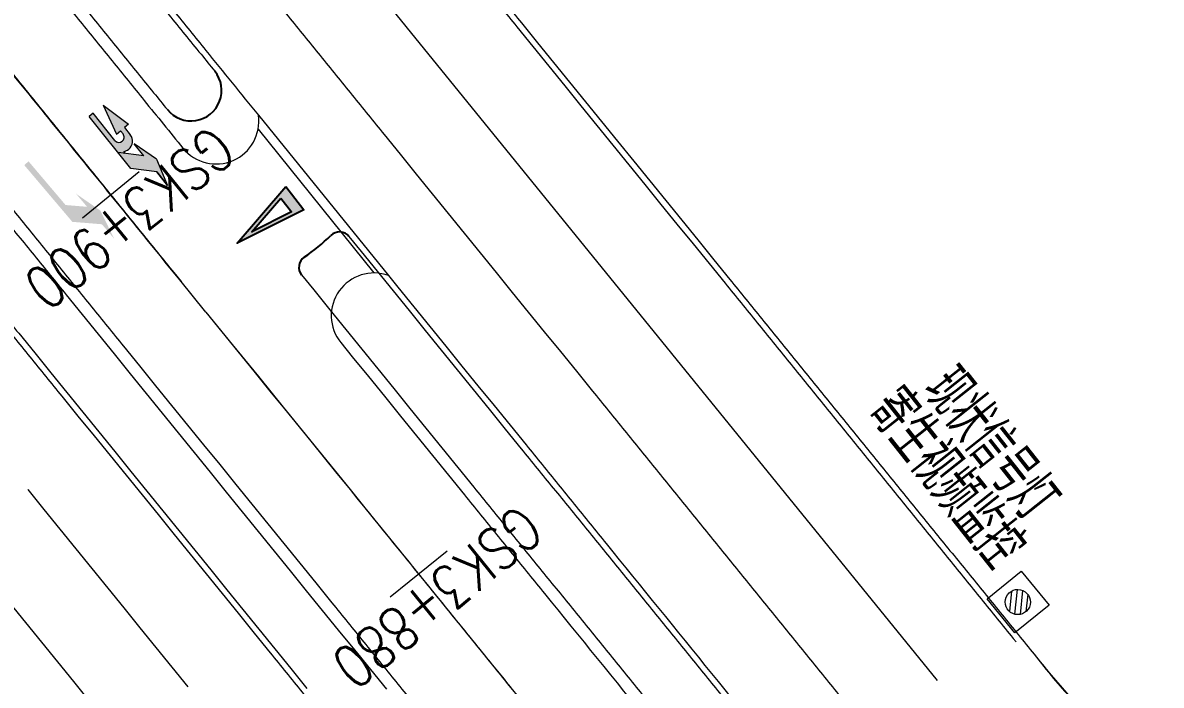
# Model space of a CAD drawing. Header units: millimetres. Extents: x 523446 to 528898, y 388189 to 392165.
# Drawn here: x 524186.87 to 524233.5, y 390755.4 to 390782.53 of the extents above; entities that cross this region are included whole.
import ezdxf
from ezdxf.enums import TextEntityAlignment as Align

# ---------------------------------------------------------------- set-up
doc = ezdxf.new("R2010")
doc.units = ezdxf.units.MM
doc.linetypes.add('ACAD_ISO04W100', pattern=[30, 24, -3, 0, -3])
doc.linetypes.add('白色虚线3米', pattern=[6, 3, -3])
for name, color, linetype, lineweight in [('0-现状交通设施2018', 7, 'Continuous', 0), ('0-现状信号灯', 7, 'Continuous', 40), ('000-scy-车道标线(实)', 7, 'Continuous', 40), ('人行横道', 7, 'Continuous', 30)]:
    doc.layers.add(name, color=color, linetype=linetype, lineweight=lineweight)
for name, color, linetype in [('000-scy-箭头', 7, 'Continuous'), ('000-scy-道路标线', 122, '白色虚线3米'), ('GSS-标注路线桩号', 7, 'Continuous'), ('MEDS道路平面中线-GSS', 7, 'Continuous'), ('侧分带与渠化岛', 3, 'Continuous'), ('车行道边线', 5, 'ACAD_ISO04W100')]:
    doc.layers.add(name, color=color, linetype=linetype)
doc.styles.add('HZTXT_S', font='TXT_S.shx', dxfattribs={"width": 0.75, "bigfont": 'HZTXT.shx'})
doc.styles.add('MEDS', font='TXT_S.SHX', dxfattribs={"width": 0.75, "bigfont": 'hztxt.shx'})

# ---------------------------------------------------------------- blocks, each defined once
blk = doc.blocks.new('减速让行线')
h = blk.add_hatch(color=4)
h.paths.add_polyline_path([(60, 0), (-60, 0), (0, -300)])
h.paths.add_polyline_path([(35.70294145922162, -45), (-35.70294145922162, -45), (0, -223.514707296109)], flags=16)
at = {"color": 4}
for points in [[(60, 0), (-60, 0), (0, -300)], [(35.70294145922162, -45), (-35.70294145922162, -45), (0, -223.514707296109)]]:
    blk.add_lwpolyline(points, close=True, dxfattribs=at)
blk = doc.blocks.new('7')
at = {"layer": '0-现状信号灯', "linetype": 'Continuous', "lineweight": 0, "ltscale": 0.005}
for p, q in [((525414.8998679431, 388753.3593147711), (525416.6155864513, 388753.903658412)), ((525416.6155864513, 388753.903658412), (525417.1599300923, 388752.187939904)), ((525415.444211584, 388751.643596263), (525414.8998679431, 388753.3593147711)), ((525415.9374142907, 388753.2836228181), (525415.5550406991, 388752.5458674628)), ((525416.1805043139, 388753.2636822056), (525415.7114769937, 388752.3587362973)), ((525416.3737923226, 388753.1476530984), (525415.9177153029, 388752.2676936266)), ((525416.511550422, 388752.9244840396), (525416.1794835215, 388752.2837909074)), ((525417.1599300923, 388752.187939904), (525415.444211584, 388751.643596263))]:
    blk.add_line(p, q, dxfattribs=at)
blk.add_ellipse((525416.0179651701, 388752.7739053484), major_axis=(0.3648974809175849, 0.3648974809175849), ratio=0.9999999999947542, start_param=3.156470216024712, end_param=9.439655523204298, dxfattribs=at)

msp = doc.modelspace()

# ---------------------------------------------------------------- hatches: boundary and pattern name
at = {"layer": '000-scy-箭头', "linetype": 'ByBlock', "lineweight": 0}
h = msp.add_hatch(color=4, dxfattribs=at)
edge = h.paths.add_edge_path()
edge.add_line((524190.7720734739, 390777.2145715604), (524191.0749960592, 390777.174752534))
edge.add_line((524191.0749960592, 390777.174752534), (524191.0067793893, 390777.2594647156))
edge.add_ellipse((524190.9419139578, 390777.6763687365), major_axis=(-0.325131431137653, 0.2688978236162992), ratio=0.9999999988306376, start_angle=138.4358791116283, end_angle=168.4358790946586)
edge.add_ellipse((524190.9419139578, 390777.6763687365), major_axis=(-0.3251314310739323, 0.2688978235635995), ratio=0.9999999984374175, start_angle=168.4358790902338, end_angle=258.4358791161836)
edge.add_line((524191.2705307149, 390777.9409958578), (524191.0323663052, 390778.2367509397))
edge.add_line((524191.0323663052, 390778.2367509397), (524191.1966746837, 390778.3690645003))
edge.add_line((524191.1966746837, 390778.3690645003), (524190.1563307504, 390779.156444432))
edge.add_line((524190.1563307504, 390779.156444432), (524190.7037495482, 390777.9721238183))
edge.add_line((524190.7037495482, 390777.9721238182), (524190.8680579268, 390778.1044373789))
edge.add_line((524190.8680579267, 390778.104437379), (524190.9739087755, 390777.9729906759))
edge.add_ellipse((524190.8096003969, 390777.8406771153), major_axis=(-0.1625657154981036, 0.1344489117496584), ratio=0.99999999853325, start_angle=168.4358790824751, end_angle=258.4358791194607, ccw=False)
edge.add_ellipse((524190.8096003969, 390777.8406771153), major_axis=(-0.1625657154924782, 0.1344489117450062), ratio=0.9999999987544868, start_angle=78.43587913016398, end_angle=168.4358790849645, ccw=False)
edge.add_line((524190.6452920185, 390777.7083635546), (524189.7455598042, 390778.8256605302))
edge.add_line((524189.7455598041, 390778.8256605302), (524189.5812514256, 390778.6933469696))
edge.add_line((524189.5812514257, 390778.6933469696), (524190.7720734739, 390777.2145715604))
h.paths.add_polyline_path([(524191.3013277176, 390776.5573380453), (524192.3615567658, 390776.4179714524), (524192.671894104, 390776.0325912649), (524192.8026019689, 390775.8702768564), (524192.3433922117, 390776.945058551), (524191.4353618393, 390777.5681301038), (524191.832302522, 390777.0752049675), (524190.7720734739, 390777.2145715604)])
msp.add_hatch(color=4, dxfattribs=at).paths.add_polyline_path([(524190.0447335349, 390774.836432685), (524190.6150369316, 390773.68104951), (524190.1096550533, 390774.2768185256), (524188.8983890719, 390774.3762443788), (524186.9273997521, 390776.699743544), (524187.1061304566, 390776.8513581063), (524188.6222760872, 390775.0640510572), (524189.5031968013, 390774.9917413446), (524189.0483531118, 390775.5279334603)])

# ---------------------------------------------------------------- linework, layer by layer
at = {"layer": '000-scy-车道标线(实)', "color": 4, "linetype": 'ByBlock', "lineweight": 0, "flags": 128}
for points in [[(524194.2854660223, 390754.5249413839, 1.0037136367e-06), (524194.9414588738, 390753.7171200326, 1.0840300313e-06), (524195.5974343439, 390752.9093131927, 1.1643627448e-06), (524196.2534041068, 390752.1015059582, 1.2445217754e-06), (524196.9093678999, 390751.2936981223, 1.3249250102e-06), (524197.56532547, 390750.4858894667, 1.4051708834e-06), (524198.2212765515, 390749.6780797881, 1.4854167573e-06), (524198.8772208878, 390748.8702688726, 1.5656626311e-06), (524199.5331582187, 390748.0624565103, 1.6462232273e-06), (524200.18908829, 390747.2546424846, 1.7263117414e-06), (524200.845010831, 390746.446826598, 1.8066444643e-06), (524201.5009255913, 390745.6390086289, 1.8869608512e-06), (524202.1568323094, 390744.8311883699, 1.9671362162e-06), (524202.8127307225, 390744.0233656135, 2.0475231142e-06), (524203.4686205771, 390743.2155401426, 2.127768989e-06), (524204.1245016093, 390742.4077117521, 2.2081017127e-06), (524204.780373561, 390741.599880229, 2.2885049477e-06), (524205.4362361732, 390740.7920453624, 2.3688213344e-06), (524206.092089186, 390739.9842069429)], [(524191.5684797536, 390752.3185901844, 1.0037136369e-06), (524192.2244685304, 390751.5107738505, 1.0840300315e-06), (524192.8804351424, 390750.7029779193, 1.1643627448e-06), (524193.5363953386, 390749.8951824657, 1.2445217755e-06), (524194.1923488558, 390749.0873872842, 1.3249250102e-06), (524194.8482954423, 390748.2795921545, 1.4051708835e-06), (524195.5042348312, 390747.4717968755, 1.4854167573e-06), (524196.1601667661, 390746.6640012322, 1.565662631e-06), (524196.8160909872, 390745.8562050151, 1.6462232273e-06), (524197.472007242, 390745.0484080051, 1.7263117414e-06), (524198.1279152553, 390744.2406100102, 1.8066444643e-06), (524198.7838147804, 390743.4328108043, 1.8869608513e-06), (524199.4397055554, 390742.6250101806, 1.9671362162e-06), (524200.0955873157, 390741.817207934, 2.0475231144e-06), (524200.7514598104, 390741.0094038441, 2.1277689889e-06), (524201.4073227737, 390740.201597708, 2.2081017127e-06), (524202.0631759478, 390739.3937893126, 2.2885049478e-06), (524202.719019075, 390738.5859784457, 2.3688213344e-06), (524203.374851894, 390737.7781648989)], [(524181.8135508613, 390780.5942474661, -1.55240293829e-05), (524182.4693584042, 390779.7859520928, -1.4453374654e-05), (524183.1252049647, 390778.9777076794, -1.33828068468e-05), (524183.7810870769, 390778.16951142, -1.2312184963e-05), (524184.4370012773, 390777.3613605058, -1.12416663341e-05), (524185.0929441012, 390776.5532521302, -1.01710067208e-05), (524185.7489120869, 390775.7451834828, -9.1003471253e-06), (524186.4049017707, 390774.9371517564, -8.0297202248e-06), (524187.0609096906, 390774.1291541416, -6.9590064825e-06), (524187.7169323849, 390773.3211878291, -5.8883795942e-06), (524188.3729663922, 390772.5132500099, -4.8178558832e-06), (524189.0290082507, 390771.7053378751, -3.7471748097e-06), (524189.685054501, 390770.8974486136, -2.6766510986e-06), (524190.3411016819, 390770.0895794168, -1.6058995072e-06), (524190.9971463342, 390769.2817274739), (524191.6531873592, 390768.4738870674)], [(524180.6014737857, 390776.9299574661, -1.33828068458e-05), (524181.2574742897, 390776.1216153044, -1.23121849632e-05), (524181.9134981199, 390775.3133293013, -1.12416663344e-05), (524182.569541809, 390774.5050966498, -1.01710067211e-05), (524183.2256018951, 390773.6969145366, -9.1003471252e-06), (524183.8816749121, 390772.8887801543, -8.0297202247e-06), (524184.5377573969, 390772.0806906922, -6.9590064823e-06), (524185.1938458866, 390771.2726433405, -5.8883795941e-06), (524185.8499369186, 390770.4646352888, -4.8178558831e-06), (524186.50602703, 390769.6566637283, -3.7471748097e-06), (524187.1621127613, 390768.8487258461, -2.6766510986e-06), (524187.8181906498, 390768.0408188344, -1.6058995071e-06), (524188.474257237, 390767.2329398803), (524189.1303136164, 390766.4250805665)], [(524183.3181666295, 390789.8524329925, -2.1947805987e-05), (524183.9732614591, 390789.044273656, -2.08770897881e-05), (524184.6284349419, 390788.236158787, -1.98065475344e-05), (524185.2836836152, 390787.4280855864, -1.8735794039e-05), (524185.9390040158, 390786.6200512553, -1.766530132e-05), (524186.5943926825, 390785.8120529922, -1.65946136851e-05), (524187.2498461522, 390785.0040879973, -1.55240293832e-05), (524187.9053609646, 390784.1961534673, -1.44533746531e-05), (524188.5609336579, 390783.3882466004, -1.33828068467e-05), (524189.2165607724, 390782.580364592, -1.23121849635e-05), (524189.8722388471, 390781.7725046385, -1.12416663343e-05), (524190.5279644228, 390780.964663934, -1.01710067209e-05), (524191.1837340385, 390780.1568396745, -9.1003471255e-06), (524191.8395442354, 390779.3490290529, 7.342686671665955e-06), (524193.428754544, 390777.3917014673, -6.905095984727195e-06)], [(524194.370128293, 390770.6802940511), (524195.0261533156, 390769.8724744394), (524195.6821780786, 390769.064654617), (524196.3382023228, 390768.2568343732), (524196.9942257886, 390767.4490134972), (524197.6502482165, 390766.6411917785), (524198.3062693471, 390765.8333690061), (524198.9622889211, 390765.0255449697), (524199.6183066787, 390764.2177194582), (524200.2743223606, 390763.409892261), (524200.9303357073, 390762.6020631676), (524201.5863464595, 390761.7942319672), (524202.2423543574, 390760.986398449, 1.003697328011406e-06), (524202.8983591418, 390760.1785624024, 1.084030031531466e-06), (524203.5543605532, 390759.3707236168, 1.164292230500646e-06), (524204.210358332, 390758.5628818814, 1.244521775563681e-06), (524204.8663522187, 390757.7550369855, 1.32483817040887e-06), (524205.5223419539, 390756.9471887185, 1.405170883467964e-06), (524206.1783272782, 390756.1393368696, 1.485416757288269e-06), (524206.8343079319, 390755.3314812283, 1.56566263135522e-06), (524207.4902836558, 390754.5236215839, 1.646065866488603e-06), (524208.14625419, 390753.7157577256, 1.72631174115642e-06), (524208.8022192753, 390752.907889443, 1.806628130814202e-06), (524209.4581786521, 390752.1000165252, 1.886944522983363e-06), (524210.1141320608, 390751.2921387617, 1.967206726263274e-06), (524210.7700792421, 390750.4842559418, 2.04736575379856e-06), (524211.4260199363, 390749.6763678549, 2.127768988936408e-06), (524212.0819538839, 390748.8684742903, 2.208101712518612e-06), (524212.7378808255, 390748.0605750376, 2.288418099314523e-06), (524213.3938005013, 390747.2526698859, 2.368750823465714e-06), (524214.049712652, 390746.4447586248, 5.312209117288269e-07), (524214.1919866164, 390746.269509695, 5.312209117288269e-07)], [(524199.8948679832, 390769.4292120379), (524200.3671948211, 390768.8475918654), (524201.0232194954, 390768.0397647297), (524201.6792433214, 390767.2319354578), (524202.3352660399, 390766.424103838), (524202.9912873912, 390765.61626966), (524203.6473071163, 390764.8084327126), (524204.303324955, 390764.0005927859), (524204.9593406485, 390763.1927496688, 1.0037136364e-06), (524205.6153495077, 390762.3849086048, 1.0840300315e-06), (524206.2713597776, 390761.5770589109, 1.1643627448e-06), (524206.9273671231, 390760.769205395, 1.2445217757e-06), (524207.5833712861, 390759.9613478449, 1.3249250101e-06), (524208.2393720048, 390759.1534860524, -5.710427783447804e-05), (524216.8761285705, 390748.5148233999)], [(524191.6531888156, 390768.4738852739), (524192.3092138383, 390767.6660656623), (524192.9652378932, 390766.8582467126), (524193.6212607201, 390766.0504282144), (524194.2772820605, 390765.2426099563), (524194.9333016538, 390764.4347917286), (524195.5893192411, 390763.6269733199), (524196.2453345634, 390762.8191545192), (524196.9013473607, 390762.0113351164), (524197.5573573736, 390761.2035149007), (524198.2133643426, 390760.3956936617), (524198.8693680085, 390759.5878711879), (524199.5253681116, 390758.7800472692, 1.0037136364e-06), (524200.1813688214, 390757.9722162407, 1.0840300315e-06), (524200.8373613749, 390757.1643883635, 1.1643627448e-06), (524201.4933495877, 390756.3565584086, 1.2445217756e-06), (524202.1493331988, 390755.5487261678, 1.3249250102e-06), (524202.8053119509, 390754.7408914267, 1.4051708835e-06), (524203.4612855828, 390753.9330539775, 1.4854167573e-06), (524204.1172538356, 390753.1252136085, 1.5656626313e-06), (524204.7732164498, 390752.3173701094, 1.6462232273e-06), (524205.4291731675, 390751.5095232673, 1.7263117413e-06), (524206.0851237258, 390750.701672876, 1.8066444645e-06), (524206.7410678679, 390749.8938187213, 1.8869608512e-06), (524207.3970053336, 390749.0859605936, 1.9671362163e-06), (524208.0529358626, 390748.2780982832, 2.0475231143e-06), (524208.7088591971, 390747.4702315776, 2.127768989e-06), (524209.3647750762, 390746.6623602677, 2.2081017127e-06), (524210.020683241, 390745.854484142, 2.288504948e-06), (524210.6765834318, 390745.0466029903, 2.3688213345e-06), (524211.3324753892, 390744.2387166021, 4.098232939e-07), (524211.442232569, 390744.1035208344, 4.098232939e-07)], [(524189.1303164255, 390766.4250771072), (524189.7863414483, 390765.6172574956), (524190.442364845, 390764.8094393563), (524191.0983863559, 390764.0016224787), (524191.7544057223, 390763.1938066514), (524192.4104226832, 390762.3859916652), (524193.0664369802, 390761.5781773082), (524193.7224483544, 390760.7703633692), (524194.3784565454, 390759.9625496386), (524195.0344612941, 390759.1547359054), (524195.6904623405, 390758.3469219595), (524196.3464594261, 390757.5391075888), (524197.0024522908, 390756.7312925836, 1.0037136365e-06), (524197.658449217, 390755.9234662146, 1.0840300315e-06), (524198.3144335453, 390755.1156484665, 1.1643627448e-06), (524198.9704128749, 390754.3078294509, 1.2445217756e-06), (524199.626386944, 390753.5000089603, 1.3249250102e-06), (524200.2823554972, 390752.6921867791, 1.4051708834e-06), (524200.9383182715, 390751.8843627009, 1.4854167573e-06), (524201.5942750091, 390751.0765365131, 1.5656626313e-06), (524202.2502254499, 390750.2687080058, 1.6462232273e-06), (524202.9061693378, 390749.4608769642, 1.7263117414e-06), (524203.5621064065, 390748.653043186, 1.8066444645e-06), (524204.2180364018, 390747.845206454, 1.8869608512e-06), (524204.873959063, 390747.0373665596, 1.9671362162e-06), (524205.529874129, 390746.2295232937, 2.0475231144e-06), (524206.1857813435, 390745.4216764416, 2.127768989e-06), (524206.8416804443, 390744.6138257968, 2.2081017127e-06), (524207.4975711734, 390743.8059711462, 2.2885049478e-06), (524208.1534532708, 390742.9981122799, 2.3688213344e-06), (524208.8093264771, 390742.1902489878, 4.095708845e-07), (524208.9190128115, 390742.0551404851, 4.095708845e-07)]]:
    msp.add_lwpolyline(points, format="xyb", dxfattribs=at)
at = {"layer": '000-scy-车道标线(实)', "color": 4, "linetype": 'ByBlock', "lineweight": 0, "ltscale": 0.5}
for points in [[(524183.8789998704, 390794.3226368374, -2.5159594355e-05), (524184.5336233302, 390793.5145922986, -2.40890065093e-05), (524185.1883445718, 390792.7065897784, -2.30183110095e-05), (524185.8431601315, 390791.8986264864, -2.19478059876e-05), (524186.4980665507, 390791.0906996258, -2.08770897877e-05), (524187.1530603657, 390790.2828064042, -1.98065475354e-05), (524187.808138118, 390789.4749440241, -1.87357940397e-05), (524188.4632963458, 390788.6671096896, -1.76653013203e-05), (524189.1185315918, 390787.8593005997, -1.65946136844e-05), (524189.7738403944, 390787.0515139583, -1.55240293831e-05), (524190.4292192963, 390786.2437469626, -1.44533746534e-05), (524191.0846648369, 390785.4359968137, -1.33828068467e-05), (524191.7401735596, 390784.6282607075, -1.23121849634e-05), (524192.3957420046, 390783.820535843, -1.1241666334e-05), (524193.0513667151, 390783.0128194144, -1.0171006721e-05), (524193.7070442303, 390782.2051086208, -9.1003471255e-06), (524194.3627710941, 390781.397400655, -2.641595852755066e-05), (524196.5200170213, 390778.7401453707, -6.903607789945457e-06)], [(524198.9343434163, 390792.4263515013, -6.7060102819e-06), (524199.2382576343, 390792.0518054939, -1.33828068469e-05), (524199.8933838928, 390791.2445407246, -1.23121849633e-05), (524200.5485981797, 390790.4372522633, -1.12416663344e-05), (524201.2038970464, 390789.6299373062, -1.01710067212e-05), (524201.8592770321, 390788.8225930629, -9.1003471256e-06), (524202.5147346889, 390788.015216726, -8.0297202248e-06), (524203.1702665618, 390787.2078054939, -6.9590064828e-06), (524203.8258691954, 390786.4003565656, -5.8883795943e-06), (524204.4815391376, 390785.5928671339, -4.8178558832e-06), (524205.1372729354, 390784.7853343908, -3.7471748096e-06), (524205.793067126, 390783.9777555397, -2.6766510988e-06), (524206.4489182586, 390783.1701277667, -1.6058995069e-06), (524207.1048228709, 390782.3624482718), (524207.7607658679, 390781.5547285765)], [(524207.7607586907, 390781.5547374143), (524208.4167837133, 390780.7469178028), (524209.0728119691, 390779.93909368), (524209.7288431994, 390779.1312648342), (524210.3848771424, 390778.3234310573), (524211.0409135424, 390777.515592134), (524211.6969521378, 390776.707747856), (524212.3529926671, 390775.8998980156), (524213.0090348737, 390775.0920423978), (524213.6650784966, 390774.2841807947), (524214.3211232788, 390773.4763129916), (524214.9771689572, 390772.6684387824), (524215.6332152744, 390771.8605579542, 1.0037136366e-06), (524216.2892401417, 390771.0526971772, 1.0840300312e-06), (524216.9452852096, 390770.2448046313, 1.1643627447e-06), (524217.6013301378, 390769.4369048339, 1.2445217758e-06), (524218.2573746705, 390768.6289975692, 1.3249250099e-06), (524218.9134185371, 390767.8210826412, 1.4051708832e-06), (524219.5694614903, 390767.0131598232, 1.4854167572e-06), (524220.2255032641, 390766.2052289126, 1.5656626313e-06), (524220.8815436003, 390765.3972896968, 1.6462232272e-06), (524221.5375822317, 390764.5893419745, 1.7263117414e-06), (524222.1936189154, 390763.7813855153, 1.8066444644e-06), (524222.8496533789, 390762.9734201233, 1.8869608509e-06), (524223.5056853654, 390762.1654455847, 1.9671362159e-06), (524224.1617146201, 390761.3574616828, 2.0475231145e-06), (524224.8177408733, 390760.5494682197, 2.1277689887e-06), (524225.4737638747, 390759.7414649728, 2.2081017125e-06), (524226.12978336, 390758.9334517371, 2.2885049478e-06), (524226.7857990703, 390758.1254283011, 2.3688213345e-06), (524227.4418107456, 390757.3173944547, 4.114345004e-07), (524227.5520202515, 390757.1816415261, 4.114345004e-07)], [(524201.8497066438, 390772.1774919734), (524202.2340458962, 390771.7042203797), (524202.8900737916, 390770.8963919288), (524203.5461017564, 390770.0885607414), (524204.2021295303, 390769.2807266077), (524204.8581568551, 390768.4728893157), (524205.5141834708, 390767.6650486553), (524206.1702091185, 390766.8572044148), (524206.8262335376, 390766.049356385), (524207.4822564692, 390765.2415043543, 1.0037136364e-06), (524208.1382691122, 390764.4336586309, 1.0840300315e-06), (524208.7942876072, 390763.6257988079, 1.1643627448e-06), (524209.4503038359, 390762.8179343529, 1.2445217756e-06), (524210.1063175407, 390762.0100650522, 1.3249250101e-06), (524210.7623284584, 390761.2021907, -2.138475937604795e-05), (524219.4000794965, 390750.5637973206)]]:
    msp.add_lwpolyline(points, format="xyb", dxfattribs=at)
at = {"layer": '000-scy-车道标线(实)', "color": 4, "linetype": 'ByBlock', "lineweight": 0, "flags": 128}
for points in [[(524187.0693775411, 390763.4108787595), (524187.0694019514, 390763.410848701), (524187.7254246394, 390762.6030314342), (524188.3814447329, 390761.7952163017), (524189.0374619735, 390760.9874030922), (524189.6934760996, 390760.1795915968), (524190.349486853, 390759.3717816033), (524191.0054939754, 390758.5639729001), (524191.6614972058, 390757.756165278), (524192.3174962853, 390756.9483585259), (524192.9734909536, 390756.140552434), (524193.6294809526, 390755.3327467899)], [(524186.3205182247, 390758.7809995331), (524186.976529516, 390757.9731915285), (524187.632536726, 390757.1653858984), (524188.2885395965, 390756.3575824308), (524188.9445378663, 390755.5497809174), (524189.6005312765, 390754.7419811463)]]:
    msp.add_lwpolyline(points, dxfattribs=at)
at = {"layer": '000-scy-车道标线(实)', "color": 4, "linetype": 'ByBlock', "lineweight": 0, "ltscale": 0.5}
for centre, radius, start, end in [((524194.7872987516, 390778.4948141703), 1.749999999952506, 219.0759581892509, 8.058792961361252), ((524201.253537243, 390770.5321707145), 1.749999999916526, 70.08240858421009, 219.079641394399)]:
    msp.add_arc(centre, radius, start, end, dxfattribs=at)
at = {"layer": '000-scy-道路标线', "linetype": 'ByBlock', "lineweight": 0, "flags": 128}
for points in [[(524193.1472205155, 390788.4488477248, -1.44533746535e-05), (524193.8025291303, 390787.6412663397, -1.33828068475e-05), (524194.4579103614, 390786.8336873503, -1.23121849634e-05), (524195.11336075, 390786.026107958, -1.12416663341e-05), (524195.7688768427, 390785.2185253571, -1.0171006721e-05), (524196.4244551787, 390784.4109367505, -9.1003471254e-06), (524197.0800923039, 390783.603339331, -8.0297202248e-06), (524197.7357847615, 390782.7957302946, -6.9590064825e-06), (524198.3915290945, 390781.9881068369, -5.8883795939e-06), (524199.0473218468, 390781.1804661508, -4.8178558832e-06), (524199.7031595621, 390780.3728054281, -3.7471748097e-06), (524200.3590387799, 390779.5651218662, -2.6766510988e-06), (524201.0149560456, 390778.7574126536, -1.6058995071e-06), (524201.6709078972, 390777.9496749872), (524202.3268796966, 390777.1419198247), (524202.9829047194, 390776.3341002132), (524203.6389315579, 390775.5262778356), (524204.2949599532, 390774.7184524806), (524204.9509896449, 390773.910623939), (524205.6070203753, 390773.1027919971), (524206.2630518834, 390772.2949564463), (524206.9190839092, 390771.487117077), (524207.5751161947, 390770.6792736764), (524208.2311484795, 390769.871426035), (524208.8871805053, 390769.0635739404), (524209.5432120108, 390768.255717184), (524210.1992427376, 390767.4478555543, 1.0037136366e-06), (524210.8552594554, 390766.640004813, 1.0840300314e-06), (524211.5112868083, 390765.8321340822, 1.1643627448e-06), (524212.1673126034, 390765.0242578465, 1.2445217756e-06), (524212.8233365839, 390764.2163758914, 1.3249250098e-06), (524213.479358485, 390763.4084880134, 1.4051708832e-06), (524214.1353780522, 390762.6005939949, 1.4854167572e-06), (524214.791395024, 390761.7926936279, 1.5656626313e-06), (524215.4474091407, 390760.9847867023, 1.6462232273e-06), (524216.1034201387, 390760.1768730117, 1.7263117414e-06), (524216.7594277688, 390759.3689523337, 1.8066444646e-06), (524217.4154317621, 390758.561024468, 1.8869608511e-06), (524218.0714318622, 390757.7530892004, 1.967136216e-06), (524218.7274278119, 390756.9451463171, 2.0475231142e-06), (524219.3834193457, 390756.1371956153, 2.1277689889e-06), (524220.0394062098, 390755.329236877, 2.2081017124e-06), (524220.6953881413, 390754.5212698953, 2.2885049478e-06), (524221.3513648811, 390753.7132944587, 2.3688213345e-06), (524222.00733617, 390752.9053103568)], [(524182.565040355, 390785.2237764376, -1.87357940397e-05), (524183.2205353981, 390784.4155267317, -1.76653013203e-05), (524183.876089282, 390783.6073247498, -1.6594613685e-05), (524184.5316985426, 390782.7991676875, -1.5524029383e-05), (524185.1873597161, 390781.991052741, -1.44533746541e-05), (524185.8430693389, 390781.1829771058, -1.33828068465e-05), (524186.4988239484, 390780.3749379765, -1.2312184963e-05), (524187.1546200826, 390779.566932547, -1.12416663342e-05), (524187.8104542792, 390778.7589580109, -1.01710067209e-05), (524188.466323077, 390777.951011561, -9.1003471252e-06), (524189.1222230147, 390777.1430903905, -8.0297202249e-06), (524189.7781506317, 390776.3351916908, -6.9590064825e-06), (524190.4341024671, 390775.5273126544, -5.8883795943e-06), (524191.0900750613, 390774.7194504724, -4.8178558833e-06), (524191.7460649539, 390773.9116023361, -3.7471748099e-06), (524192.4020686847, 390773.1037654372, -2.6766510986e-06), (524193.0580827948, 390772.2959369653, -7.328396099768883e-07), (524193.3574534756, 390771.9272938826, -7.328396099768883e-07)], [(524179.8520316152, 390772.2993907886, -1.0171006721e-05), (524180.5081908917, 390771.4910864748, -9.1003471253e-06), (524181.1643536573, 390770.6828415335, -8.0297202249e-06), (524181.8205164472, 390769.8746531536, -6.959006482000001e-06), (524182.4766757979, 390769.0665185234, -5.8883795942e-06), (524183.1328282447, 390768.2584348324, -4.817855883e-06), (524183.7889703235, 390767.4503992715, -3.7471748097e-06), (524184.4450985754, 390766.6424090256, -2.6766510986e-06), (524185.1012095355, 390765.8344612876, -7.303788429102507e-07), (524185.3996064404, 390765.467017309, -7.303788429102507e-07)]]:
    msp.add_lwpolyline(points, format="xyb", dxfattribs=at)
msp.add_lwpolyline([(524224.3341599709, 390755.5922085877), (524191.6902224334, 390795.7808224689)], dxfattribs=at)
at = {"layer": '000-scy-道路标线', "color": 4, "linetype": 'ByBlock', "lineweight": 0, "ltscale": 0.05, "flags": 128}
for points in [[(524196.5199213953, 390778.7408198097), (524201.8495623172, 390772.1775442619)], [(524196.5062851379, 390778.166811421), (524201.2456248606, 390772.2821528269)]]:
    msp.add_lwpolyline(points, dxfattribs=at)
at = {"layer": '000-scy-道路标线', "linetype": 'ByBlock', "lineweight": 0, "ltscale": 0.4, "flags": 128}
msp.add_lwpolyline([(524180.9794979346, 390759.8058507228), (524181.6355229573, 390758.9980311113), (524182.2915442282, 390758.1902155899), (524182.9475614872, 390757.3824039479), (524183.6035744759, 390756.574595974), (524184.2595829321, 390755.7667914602), (524184.9155865988, 390754.9589901935), (524185.5715852176, 390754.1511919615), (524186.2275785265, 390753.3433965568), (524186.8835662677, 390752.5356037669), (524187.5395481797, 390751.7278133833), (524188.1955240057, 390750.9200251922), (524188.8514934849, 390750.1122389849, 1.0037136369e-06), (524189.507478187, 390749.3044276689, 1.0840300314e-06), (524190.1634359408, 390748.4966426459, 3.796487733e-07), (524190.3773129061, 390748.2332586854, 3.796487733e-07)], format="xyb", dxfattribs=at)
at = {"layer": 'GSS-标注路线桩号', "color": 7, "linetype": 'ByBlock', "lineweight": 0}
for p, q in [((524191.6390367299, 390776.4230001494), (524189.3100894333, 390774.5319674978)), ((524204.2468195254, 390760.8975069867), (524201.9179628413, 390759.0063627444))]:
    msp.add_line(p, q, dxfattribs=at)
at = {"layer": 'MEDS道路平面中线-GSS', "color": 6, "linetype": 'ByBlock', "lineweight": 0}
for points in [[(524194.370116506, 390770.680308205), (524195.443611637, 390769.358421776), (524196.51710563, 390768.036534424), (524197.590597349, 390766.714645225), (524198.664085658, 390765.392753257), (524199.737569419, 390764.070857595, -1.075e-06), (524200.811047496, 390762.748957318, -1.29e-06), (524201.884518752, 390761.427051501, -1.505e-06), (524202.957982049, 390760.105139221, -1.72e-06), (524204.031436251, 390758.783219556, -1.935e-06), (524205.104880221, 390757.461291582, -2.15e-06), (524206.178312822, 390756.139354376, -2.365e-06), (524207.251732917, 390754.817407015, -2.58e-06), (524208.325139369, 390753.495448576, -2.795e-06), (524209.39853104, 390752.173478136, -3.01e-06), (524210.471906795, 390750.851494772, -3.225e-06), (524211.545265494, 390749.52949756, -3.44e-06), (524212.618606003, 390748.207485579, -3.655e-06), (524213.691927182, 390746.885457905, -3.87e-06), (524214.765227896, 390745.563413616, -4.085e-06), (524215.838507006, 390744.241351788, -4.3e-06), (524216.911763376, 390742.919271499, -4.515e-06), (524217.984995867, 390741.597171826, -4.73e-06), (524219.058203344, 390740.275051848, -4.945e-06), (524220.131384667, 390738.95291064, -5.16e-06), (524221.2045387, 390737.630747282, -5.375e-06), (524222.277664305, 390736.30856085, -5.59e-06), (524223.350760345, 390734.986350422, -5.805e-06), (524224.423825681, 390733.664115076, -6.02e-06)], [(524194.370116506, 390770.680308205), (524193.296623713, 390772.002196532, -2.867e-06), (524192.223146079, 390773.324097168, -5.734e-06), (524191.149698761, 390774.646022424, -8.6e-06), (524190.07629692, 390775.967984607, -1.1467e-05), (524189.002955717, 390777.289996024, -1.4334e-05), (524187.929690315, 390778.612068979, -1.7201e-05), (524186.856515877, 390779.934215775, -2.0068e-05), (524185.783447572, 390781.256448711, -2.2934e-05), (524184.71050057, 390782.578780081, -2.5801e-05), (524183.637690043, 390783.901222177, -2.8668e-05), (524182.565031171, 390785.223787285, -3.1535e-05)]]:
    msp.add_lwpolyline(points, format="xyb", dxfattribs=at)
at = {"layer": '人行横道', "color": 4, "linetype": 'ByBlock', "lineweight": 0}
for p, q in [((524190.1563307504, 390779.156444432), (524191.1966746837, 390778.3690645003)), ((524190.1563307504, 390779.156444432), (524190.7037495482, 390777.9721238182)), ((524189.7455598041, 390778.8256605302), (524189.5812514257, 390778.6933469696)), ((524191.3013277176, 390776.5573380453), (524189.5812514257, 390778.6933469696)), ((524190.6452920185, 390777.7083635546), (524189.7455598041, 390778.8256605302)), ((524190.7037495482, 390777.9721238182), (524190.8680579267, 390778.104437379)), ((524190.8680579267, 390778.104437379), (524190.9739087755, 390777.9729906759)), ((524191.1966746837, 390778.3690645003), (524191.0323663052, 390778.2367509397)), ((524191.0323663052, 390778.2367509397), (524191.2705307149, 390777.9409958578)), ((524191.832302522, 390777.0752049675), (524190.7720734739, 390777.2145715604)), ((524191.0749960592, 390777.174752534), (524191.0067793893, 390777.2594647156)), ((524191.2065410797, 390777.3477519788), (524191.2065410797, 390777.3477519788)), ((524191.832302522, 390777.0752049675), (524191.4353618393, 390777.5681301038)), ((524192.3433922117, 390776.945058551), (524191.4353618393, 390777.5681301038)), ((524191.832302522, 390777.0752049675), (524191.4353618393, 390777.5681301038)), ((524192.3433922117, 390776.945058551), (524192.8026019689, 390775.8702768564)), ((524192.3615567658, 390776.4179714524), (524191.3013277176, 390776.5573380453)), ((524192.8026019689, 390775.8702768564), (524192.3615567658, 390776.4179714524)), ((524192.3615567658, 390776.4179714524), (524192.671894104, 390776.0325912649))]:
    msp.add_line(p, q, dxfattribs=at)
msp.add_lwpolyline([(524228.8202788742, 390756.0213253069), (524232.7525099622, 390751.4894869746)], dxfattribs=at)
for centre, radius, start, end in [((524190.9419139578, 390777.6763687365), 0.4219199999773022, 218.8436521535203, 218.8436521535203), ((524190.8096003969, 390777.8406771153), 0.210959999988651, 218.8436521535203, 308.8436521462335), ((524190.8096003969, 390777.8406771153), 0.2109599999886511, 308.8436521462335, 38.84365215352027), ((524190.9419139578, 390777.6763687365), 0.4219199999773022, 308.8436521462335, 38.84365215352027), ((524190.9419139578, 390777.6763687365), 0.4219199999773022, 278.8436521901785, 308.8436521462335)]:
    msp.add_arc(centre, radius, start, end, dxfattribs=at)
at = {"layer": '侧分带与渠化岛', "color": 3, "linetype": 'Continuous', "lineweight": 0, "flags": 128}
for points in [[(524174.8699660402, 390788.3657697235, 6.557589076700818e-06), (524175.5252203244, 390787.5567763914, 6.289916193566552e-06), (524176.1805469716, 390786.747863721, 6.022255749399895e-06), (524176.8359425077, 390785.9390289126, 5.754599480154245e-06), (524177.4914034606, 390785.1302691645, 5.486929771042386e-06), (524178.1469263584, 390784.3215816747, 5.219285948645471e-06), (524178.802507731, 390783.5129636399, 4.951615160571222e-06), (524179.4581441079, 390782.7044122571, 4.683983742399418e-06), (524180.1138320211, 390781.8959247209, 4.416347050391177e-06), (524180.769568002, 390781.0874982268, 4.148653420948451e-06), (524181.4253485829, 390780.2791299697, 3.88098562774074e-06), (524182.0811702982, 390779.4708171421, 3.61336128545506e-06), (524182.7370296817, 390778.6625569376, 3.345701711344281e-06), (524183.3929232678, 390777.8543465496, 3.07802861612622e-06), (524184.0488475927, 390777.0461831697, 2.810377244154543e-06), (524184.704799192, 390776.2380639901, 2.542712340456861e-06), (524185.360774603, 390775.4299862017, 2.275051527136144e-06), (524186.0167703618, 390774.6219469968, 2.007430056367593e-06), (524186.6727830075, 390773.813943565, 1.739751620457044e-06), (524187.328809077, 390773.0059730983, 1.472077269542526e-06), (524187.9848451094, 390772.1980327871, 1.20442463031391e-06), (524188.640887644, 390771.3901198209), (524189.2969284954, 390770.5822372085), (524189.9529750018, 390769.7743688424), (524190.6090176285, 390768.9665193933), (524191.2650529166, 390768.1586860509)], [(524174.2380332051, 390785.174129224, 6.022255749328162e-06), (524174.8935829186, 390784.3651041284, 5.754599480077522e-06), (524175.5491913262, 390783.5561624257, 5.486929770977602e-06), (524176.2048549537, 390782.7473013124, 5.21928594868724e-06), (524176.8605703292, 390781.9385179827, 4.951615160371809e-06), (524177.5163339797, 390781.1298096324, 4.683983742771178e-06), (524178.172142435, 390780.3211734543, 4.416347050514837e-06), (524178.8279922251, 390779.5126066423, 4.148653420861479e-06), (524179.48387988, 390778.7041063902, 3.880985627813769e-06), (524180.1398019326, 390777.8956698889, 3.61336128563038e-06), (524180.7957549155, 390777.0872943304, 3.345701711296779e-06), (524181.4517353607, 390776.2789769075, 3.078028616064943e-06), (524182.107739804, 390775.4707148099, 2.810377244053284e-06), (524182.7637647791, 390774.6625052295, 2.542712340338074e-06), (524183.4198068224, 390773.8543453559, 2.275051527249768e-06), (524184.0758624688, 390773.0462323808, 2.007430056213826e-06), (524184.7319282568, 390772.2381634925, 1.739751620475501e-06), (524185.3880007218, 390771.4301358832, 1.472077269485099e-06), (524186.0440764031, 390770.6221467415, 1.204424630259837e-06), (524186.7001518385, 390769.8141932577), (524187.3562158897, 390769.0062820752), (524188.0122826436, 390768.1983887756), (524188.6683387688, 390767.3905227045), (524189.3243808063, 390766.5826810508)], [(524183.0299034656, 390794.9737513528, 6.557589076704692e-06), (524183.6844537781, 390794.165627233, 6.289916192869719e-06), (524184.3391046667, 390793.3575487615, 6.022255749195025e-06), (524184.9938526685, 390792.5495131467, 5.754599479959106e-06), (524185.6486943209, 390791.7415175957, 5.48692977094608e-06), (524186.3036261628, 390790.9335593138, 5.219285948387809e-06), (524186.9586447321, 390790.1256355067, 4.951615160616034e-06), (524187.6137465693, 390789.3177433762, 4.683983742248704e-06), (524188.2689282128, 390788.5098801263, 4.416347050430576e-06), (524188.9241862027, 390787.7020429579, 4.14865342103234e-06), (524189.5795170803, 390786.8942290706, 3.880985627625357e-06), (524190.2349173852, 390786.086435665, 3.613361285173336e-06), (524190.8903836579, 390785.27865994, 3.345701711441915e-06), (524191.545912441, 390784.4708990917, 3.078028616164732e-06), (524192.2015002744, 390783.6631503188, 2.810377244278139e-06), (524192.8571437004, 390782.8554108161, 2.542712340554463e-06), (524193.5128392598, 390782.0476777804, 2.275051527029149e-06), (524194.168583495, 390781.2399484052, 1.726163054267007e-06), (524194.7324879433, 390780.5453928169, 1.726163054267007e-06)], [(524180.4324406447, 390794.2088102172, 6.825252691683756e-06), (524181.0870612427, 390793.4004223672, 6.557589076914617e-06), (524181.7417791662, 390792.5920912939, 6.289916193294985e-06), (524182.3965909478, 390791.7838142058, 6.022255749123245e-06), (524183.0514931231, 390790.9755883084, 5.754599480085073e-06), (524183.7064822266, 390790.1674108076, 5.486929771074581e-06), (524184.3615547947, 390789.3592789065, 5.219285948429621e-06), (524185.0167073636, 390788.5511898085, 4.951615160416487e-06), (524185.671936471, 390787.7431407147, 4.68398374241716e-06), (524186.3272386534, 390786.9351288268, 4.416347050362405e-06), (524186.9826104498, 390786.127151344, 4.148653420945314e-06), (524187.6380483987, 390785.3192054651, 3.880985627867044e-06), (524188.2935490382, 390784.511288389, 3.613361285348751e-06), (524188.9491089078, 390783.7033973128, 3.345701711394388e-06), (524189.6047245479, 390782.8955294323, 3.078028616103428e-06), (524190.2603924976, 390782.0876819444, 2.810377244176838e-06), (524190.9161092974, 390781.2798520434, 2.542712340435632e-06), (524191.5718714877, 390780.4720369243, 2.275051527142812e-06), (524192.2276756087, 390779.664233781, 1.726422538794325e-06), (524192.7917105278, 390778.9695174921, 1.726422538794325e-06)], [(524200.227960469, 390773.777917724), (524200.7279241763, 390773.1622693278), (524201.3839510524, 390772.3544458431), (524202.0399784665, 390771.5466201052), (524202.6960061589, 390770.7387919037), (524203.3520338701, 390769.9309610281), (524204.00806134, 390769.1231272685), (524204.6640883107, 390768.3152904119), (524205.3201145212, 390767.5074502499), (524205.9761397126, 390766.6996065707), (524206.6321636253, 390765.891759164), (524207.2881860003, 390765.0839078183, 1.003697327748322e-06), (524207.9441983521, 390764.2760624529, 1.08403003163139e-06), (524208.6002162135, 390763.4682034099, 1.164292230618463e-06), (524209.2562317594, 390762.6603397952, 1.244521775782938e-06), (524209.9122447296, 390761.8524713984, 1.324838170294996e-06), (524210.568254863, 390761.0445980115, 1.405170883700382e-06), (524211.2242619015, 390760.2367194219, 1.485416757292099e-06), (524211.8802655862, 390759.4288354176, 1.565662631350715e-06), (524212.5362656563, 390758.62094579, 1.646065866506315e-06), (524213.192261852, 390757.8130503287, 1.726311741151516e-06), (524213.848253915, 390757.0051488217, 1.80662813049684e-06), (524214.5042415855, 390756.1972410578, 1.886944523083663e-06), (524215.1602246033, 390755.3893268283, 1.967206726166723e-06), (524215.8162027095, 390754.5814059209, 2.047365753488203e-06), (524216.4721756455, 390753.7734781242, 2.127768988942949e-06), (524217.1281431488, 390752.9655432308, 2.208101712547418e-06), (524217.7841049613, 390752.1576010286, 2.28841809933341e-06), (524218.4400608247, 390751.3496513051, 2.368750823611788e-06), (524219.0960104777, 390750.5416938516, 2.448996699239889e-06), (524219.7519536622, 390749.7337284562, 2.529470445053252e-06), (524220.4078901162, 390748.9257549109, 2.609716320206603e-06), (524221.0638195832, 390748.1177730012, 2.689891686473011e-06), (524221.7197418027, 390747.3097825179, 2.770137562794673e-06), (524222.3756565143, 390746.5017832508, 2.850383438776028e-06), (524223.031563458, 390745.6937749899, 2.930716168693208e-06), (524223.6874623744, 390744.8857575246, 3.011206259429481e-06), (524224.3433530026, 390744.0777306457)], [(524198.2890590982, 390772.1997322598), (524198.7872526002, 390771.5862636698), (524199.4432784641, 390770.7784414316), (524200.0993043596, 390769.9706175636), (524200.7553300272, 390769.1627918556), (524201.4113552074, 390768.3549640966), (524202.0673796404, 390767.5471340767), (524202.7234030676, 390766.7393015836), (524203.3794252287, 390765.931466408), (524204.0354458644, 390765.1236283387), (524204.6914647154, 390764.3157871652), (524205.3474815223, 390763.5079426763, 1.003697327746868e-06), (524206.0034909634, 390762.7001008951, 1.084030031653367e-06), (524206.6595024982, 390761.8922496431, 1.164292230540109e-06), (524207.3155112105, 390761.0843944436, 1.244521775676793e-06), (524207.9715168409, 390760.2765350857, 1.324838170314173e-06), (524208.627519129, 390759.4686713602, 1.405170883491927e-06), (524209.2835178158, 390758.6608030555, 1.485416757227059e-06), (524209.9395126424, 390757.8529299601, 1.565662631267478e-06), (524210.5955033484, 390757.0450518646, 1.646065866357301e-06), (524211.2514896744, 390756.2371685581, 1.726311741250688e-06), (524211.9074713615, 390755.4292798297, 1.806628130589864e-06), (524212.5634481498, 390754.6213854682, 1.886944523102997e-06), (524213.2194197794, 390753.813485264, 1.967206726185381e-06), (524213.8753859915, 390753.0055790056, 2.047365753513993e-06), (524214.5313465268, 390752.1976664819, 2.127768989057671e-06), (524215.1873011242, 390751.3897474841, 2.208101712420664e-06), (524215.8432495248, 390750.5818218009, 2.288418099225865e-06), (524216.4991914697, 390749.7738892205, 2.368750823609505e-06), (524217.1551266989, 390748.9659495332, 2.448996699360895e-06), (524217.8110549533, 390748.1580025278, 2.52947044491419e-06), (524218.4669759716, 390747.3500479953, 2.609716320194613e-06), (524219.1228894967, 390746.5420857228, 2.689891686630769e-06), (524219.7787952682, 390745.7341155002, 2.770137562924021e-06), (524220.4346930258, 390744.9261371178, 2.850383438851768e-06), (524221.0905825099, 390744.1181503648, 2.930716168747153e-06), (524221.746463461, 390743.3101550309, 3.011206259220749e-06), (524222.4023356187, 390742.5021509061)]]:
    msp.add_lwpolyline(points, format="xyb", dxfattribs=at)
for points in [[(524191.2650545815, 390768.1586840008), (524191.921079604, 390767.3508643891), (524192.577103557, 390766.5430455641), (524193.2331261816, 390765.7352273148), (524193.8891472176, 390764.9274094308), (524194.5451664058, 390764.1195917014), (524195.2011834868, 390763.3117739157), (524195.8571982017, 390762.5039558627), (524196.5132102897, 390761.6961373328), (524197.1692194925, 390760.8883181141), (524197.8252255502, 390760.0804979965), (524198.4812282035, 390759.2726767692), (524199.1372271926, 390758.4648542217), (524199.7932222584, 390757.657030143), (524200.4492131413, 390756.8492043227), (524201.105199582, 390756.0413765498), (524201.7611813205, 390755.2335466142)], [(524189.3243835117, 390766.5826777194), (524189.9804085343, 390765.7748581077), (524190.636431981, 390764.9670399061), (524191.2924535933, 390764.1592229032), (524191.9484731107, 390763.3514068893), (524192.6044902742, 390762.5435916532), (524193.2605048241, 390761.7357769842), (524193.9165165021, 390760.9279626708), (524194.5725250466, 390760.1201485044), (524195.2285301998, 390759.3123342724), (524195.884531702, 390758.5045197646), (524196.5405292935, 390757.6967047704), (524197.1965227145, 390756.8888890797), (524197.8525117063, 390756.0810724809), (524198.5084960088, 390755.273254764)]]:
    msp.add_lwpolyline(points, dxfattribs=at)
at = {"layer": '侧分带与渠化岛', "color": 3, "linetype": 'Continuous', "lineweight": -3}
for centre, radius, start, end in [((524193.7620870889, 390779.7574452916), 1.249984354802978, 219.0759591518052, 39.07595915180521), ((524199.8404135063, 390773.4619877749), 0.4999999999580295, 39.18706782555312, 134.1041681500405), ((524193.7507194318, 390779.7451498827), 8.24999999972191, 304.2699674918396, 314.1041681617934), ((524198.677782821, 390772.5142062131), 0.4999999999702708, 124.2699674992296, 219.1870678422148)]:
    msp.add_arc(centre, radius, start, end, dxfattribs=at)
at = {"layer": '车行道边线', "color": 5, "linetype": 'Continuous', "lineweight": 0, "flags": 128}
for points in [[(524199.0516422004, 390792.6785473458), (524199.4323910443, 390792.2093244424, -1.33828068466e-05), (524200.0875081636, 390791.4020709359, -1.23121849631e-05), (524200.7427139868, 390790.5947929039, -1.12416663343e-05), (524201.3980050661, 390789.7874875417, -1.01710067205e-05), (524202.0533779417, 390788.9801520581, -9.1003471251e-06), (524202.7088291647, 390788.1727836463, -8.029720225e-06), (524203.3643552808, 390787.3653795056, -6.9590064823e-06), (524204.0199528354, 390786.5579368332, -5.8883795941e-06), (524204.6756183748, 390785.7504528236, -4.8178558831e-06), (524205.3313484463, 390784.9429246699, -3.7471748098e-06), (524205.9871395888, 390784.1353495724, -2.6766510986e-06), (524206.6429883507, 390783.3277247189, -1.6058995072e-06), (524207.2988912689, 390782.5200473099), (524207.954833081, 390781.712329074)], [(524207.9548257975, 390781.7123380425), (524208.6108508203, 390780.904518431), (524209.2668791269, 390780.0966942458), (524209.9229104579, 390779.2888652754), (524210.5789445531, 390778.4810313115), (524211.2349811557, 390777.6731921386), (524211.891020004, 390776.8653475493), (524212.547060837, 390776.0574973347), (524213.2031033981, 390775.2496412808), (524213.8591474261, 390774.4417791785), (524214.5151926638, 390773.6339108145), (524215.1712388484, 390772.8260359821), (524215.8272857224, 390772.018154468, 1.0037136364e-06), (524216.4833108805, 390771.2102933329, 1.0840300315e-06), (524217.1393565827, 390770.402400006, 1.1643627447e-06), (524217.7954021938, 390769.5944993675, 1.2445217756e-06), (524218.4514474605, 390768.7865911995, 1.3249250102e-06), (524219.1074921127, 390767.9786753037, 1.4051708834e-06), (524219.7635359007, 390767.1707514576, 1.4854167572e-06), (524220.4195785603, 390766.3628194559, 1.5656626313e-06), (524221.0756198333, 390765.5548790865, 1.6462232272e-06), (524221.7316594518, 390764.7469301487, 1.7263117413e-06), (524222.3876971742, 390763.9389724102, 1.8066444644e-06), (524223.0437327253, 390763.1310056787, 1.8869608513e-06), (524223.6997658515, 390762.3230297367, 1.9671362163e-06), (524224.3557962955, 390761.5150443701, 2.0475231144e-06), (524225.0118237895, 390760.7070493786, 2.1277689891e-06), (524225.6678480821, 390759.8990445415, 2.2081017128e-06), (524226.3238689085, 390759.0910296541, 2.288504948e-06), (524226.9798860107, 390758.2830045037, 2.3688213344e-06), (524227.635899129, 390757.4749688798, 2.4489966994e-06), (524228.2919080087, 390756.6669225658, 2.5293999348e-06), (524228.9479123814, 390755.8588653613, 5.685876604e-07), (524229.090835606, 390755.6828093236, 5.685876604e-07)], [(524207.9548257975, 390781.7123380425), (524208.6108508203, 390780.904518431), (524209.2668791269, 390780.0966942458), (524209.9229104579, 390779.2888652754), (524210.5789445531, 390778.4810313115), (524211.2349811557, 390777.6731921386), (524211.891020004, 390776.8653475493), (524212.547060837, 390776.0574973347), (524213.2031033981, 390775.2496412808), (524213.8591474261, 390774.4417791785), (524214.5151926638, 390773.6339108145), (524215.1712388484, 390772.8260359821), (524215.8272857224, 390772.018154468, 1.0037136364e-06), (524216.4833108805, 390771.2102933329, 1.0840300315e-06), (524217.1393565827, 390770.402400006, 1.1643627447e-06), (524217.7954021938, 390769.5944993675, 1.2445217756e-06), (524218.4514474605, 390768.7865911995, 1.3249250102e-06), (524219.1074921127, 390767.9786753037, 1.4051708834e-06), (524219.7635359007, 390767.1707514576, 1.4854167572e-06), (524220.4195785603, 390766.3628194559, 1.5656626313e-06), (524221.0756198333, 390765.5548790865, 1.6462232272e-06), (524221.7316594518, 390764.7469301487, 1.7263117413e-06), (524222.3876971742, 390763.9389724102, 1.8066444644e-06), (524223.0437327253, 390763.1310056787, 1.8869608513e-06), (524223.6997658515, 390762.3230297367, 1.9671362163e-06), (524224.3557962955, 390761.5150443701, 2.0475231144e-06), (524225.0118237895, 390760.7070493786, 2.1277689891e-06), (524225.6678480821, 390759.8990445415, 2.2081017128e-06), (524226.3238689085, 390759.0910296541, 2.288504948e-06), (524226.9798860107, 390758.2830045037, 2.3688213344e-06), (524227.635899129, 390757.4749688798, 2.4489966994e-06), (524228.2919080087, 390756.6669225658, 2.5293999348e-06), (524229.0908376228, 390755.6828109608)]]:
    msp.add_lwpolyline(points, format="xyb", dxfattribs=at)
at = {"layer": '车行道边线', "color": 5, "linetype": 'Continuous', "lineweight": 0}
msp.add_lwpolyline([(524229.0908376228, 390755.6828109608, 0.3682398735842956), (524248.2212576785, 390752.137672967)], format="xyb", dxfattribs=at)

# ---------------------------------------------------------------- block references
at = {"layer": '0-现状交通设施2018', "color": 6, "linetype": 'ByBlock', "lineweight": 0, "rotation": 21.58815863699711}
msp.add_blockref('7', (178702.9413034901, -164041.5188831596), dxfattribs=at)
at = {"layer": '000-scy-箭头', "color": 4, "linetype": 'ByBlock', "lineweight": 0, "xscale": -0.009999999961275331, "yscale": 0.009999999964236395, "zscale": 0.009999999999990905, "rotation": 307.991054570088}
msp.add_blockref('减速让行线', (524198.0148632986, 390775.344506062), dxfattribs=at)

# ---------------------------------------------------------------- texts
at = {"layer": '0-现状交通设施2018', "linetype": 'ByBlock', "lineweight": 0, "style": 'HZTXT_S', "width": 0.7}
for s, p in [('现状信号灯', (524228.7054185753, 390762.5544557141)), ('寄生视频监控', (524227.3300925372, 390760.6108184097))]:
    msp.add_text(s, height=2, rotation=308.371023949555, dxfattribs=at).set_placement(p, align=Align.MIDDLE_RIGHT)
at = {"layer": 'GSS-标注路线桩号', "color": 7, "linetype": 'ByBlock', "lineweight": 0, "style": 'MEDS', "width": 0.8}
for s, rotation, p in [('GSK3+900', 219.075522824847, (524191.2467347477, 390774.5264970108)), ('GSK3+880', 219.0782681875167, (524203.8546084157, 390759.000985053))]:
    msp.add_text(s, height=1.75, rotation=rotation, dxfattribs=at).set_placement(p, align=Align.MIDDLE)

doc.saveas('drawing.dxf')
